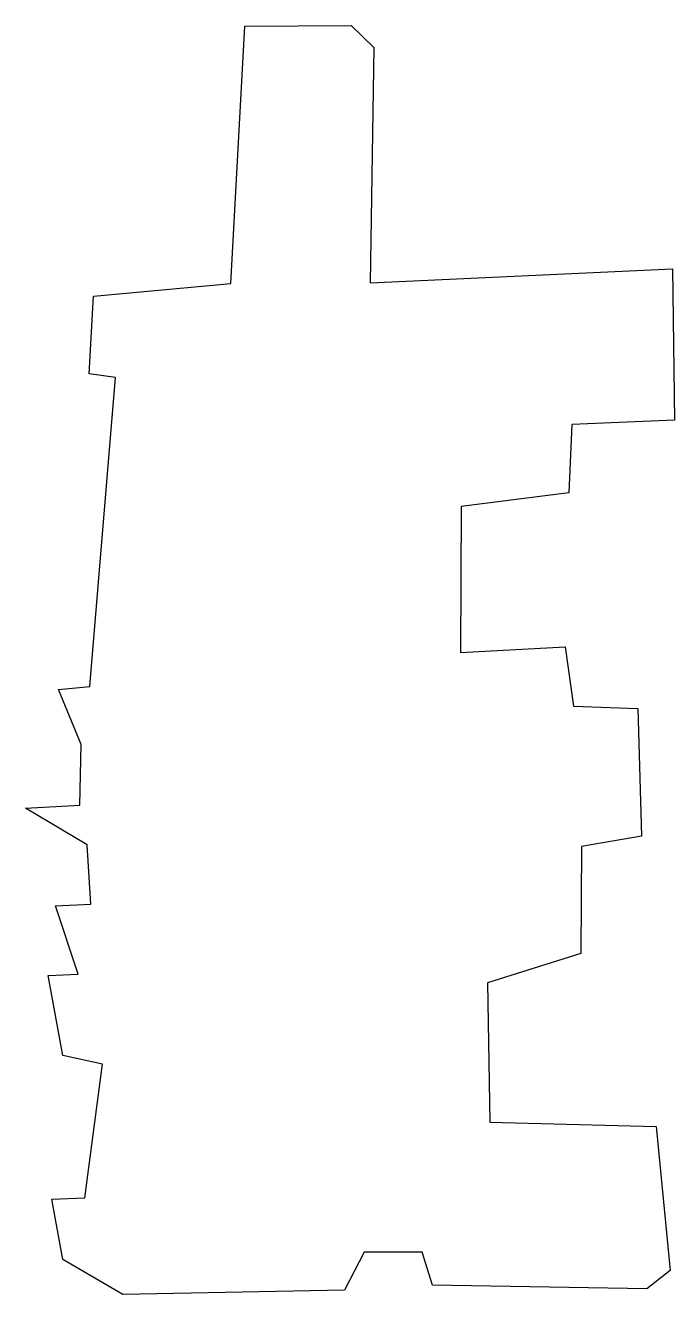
# Model space of a CAD drawing. Header units: metres. Extents: x 60 to 945, y 60 to 1790.
import ezdxf

# ---------------------------------------------------------------- set-up
doc = ezdxf.new("R2010")
doc.units = ezdxf.units.M

msp = doc.modelspace()

# ---------------------------------------------------------------- linework, layer by layer
for p, q in [((340, 1438), (359, 1789)), ((359, 1789), (504, 1790)), ((504, 1790), (535, 1760)), ((535, 1760), (530, 1439)), ((530, 1439), (942, 1458)), ((942, 1458), (945, 1252)), ((153, 1421), (340, 1438)), ((147, 1315), (153, 1421)), ((183, 1310), (147, 1315)), ((148, 889), (183, 1310)), ((805, 1246), (801, 1153)), ((945, 1252), (805, 1246)), ((801, 1153), (654, 1134)), ((654, 1134), (653, 935)), ((653, 935), (796, 943)), ((796, 943), (807, 862)), ((105, 885), (148, 889)), ((136, 810), (105, 885)), ((807, 862), (895, 859)), ((895, 859), (900, 685)), ((134, 727), (136, 810)), ((60, 723), (134, 727)), ((144, 673), (60, 723)), ((900, 685), (818, 671)), ((149, 592), (144, 673)), ((818, 671), (817, 525)), ((101, 590), (149, 592)), ((132, 497), (101, 590)), ((817, 525), (690, 485)), ((91, 495), (132, 497)), ((111, 386), (91, 495)), ((690, 485), (693, 295)), ((165, 374), (111, 386)), ((141, 192), (165, 374)), ((693, 295), (920, 289)), ((920, 289), (939, 93)), ((96, 190), (141, 192)), ((111, 108), (96, 190)), ((193, 60), (111, 108)), ((522, 118), (495, 66)), ((601, 118), (522, 118)), ((615, 73), (601, 118)), ((939, 93), (907, 68)), ((907, 68), (615, 73)), ((495, 66), (193, 60)), ((193, 60), (193, 60))]:
    msp.add_line(p, q)

doc.saveas('drawing.dxf')
